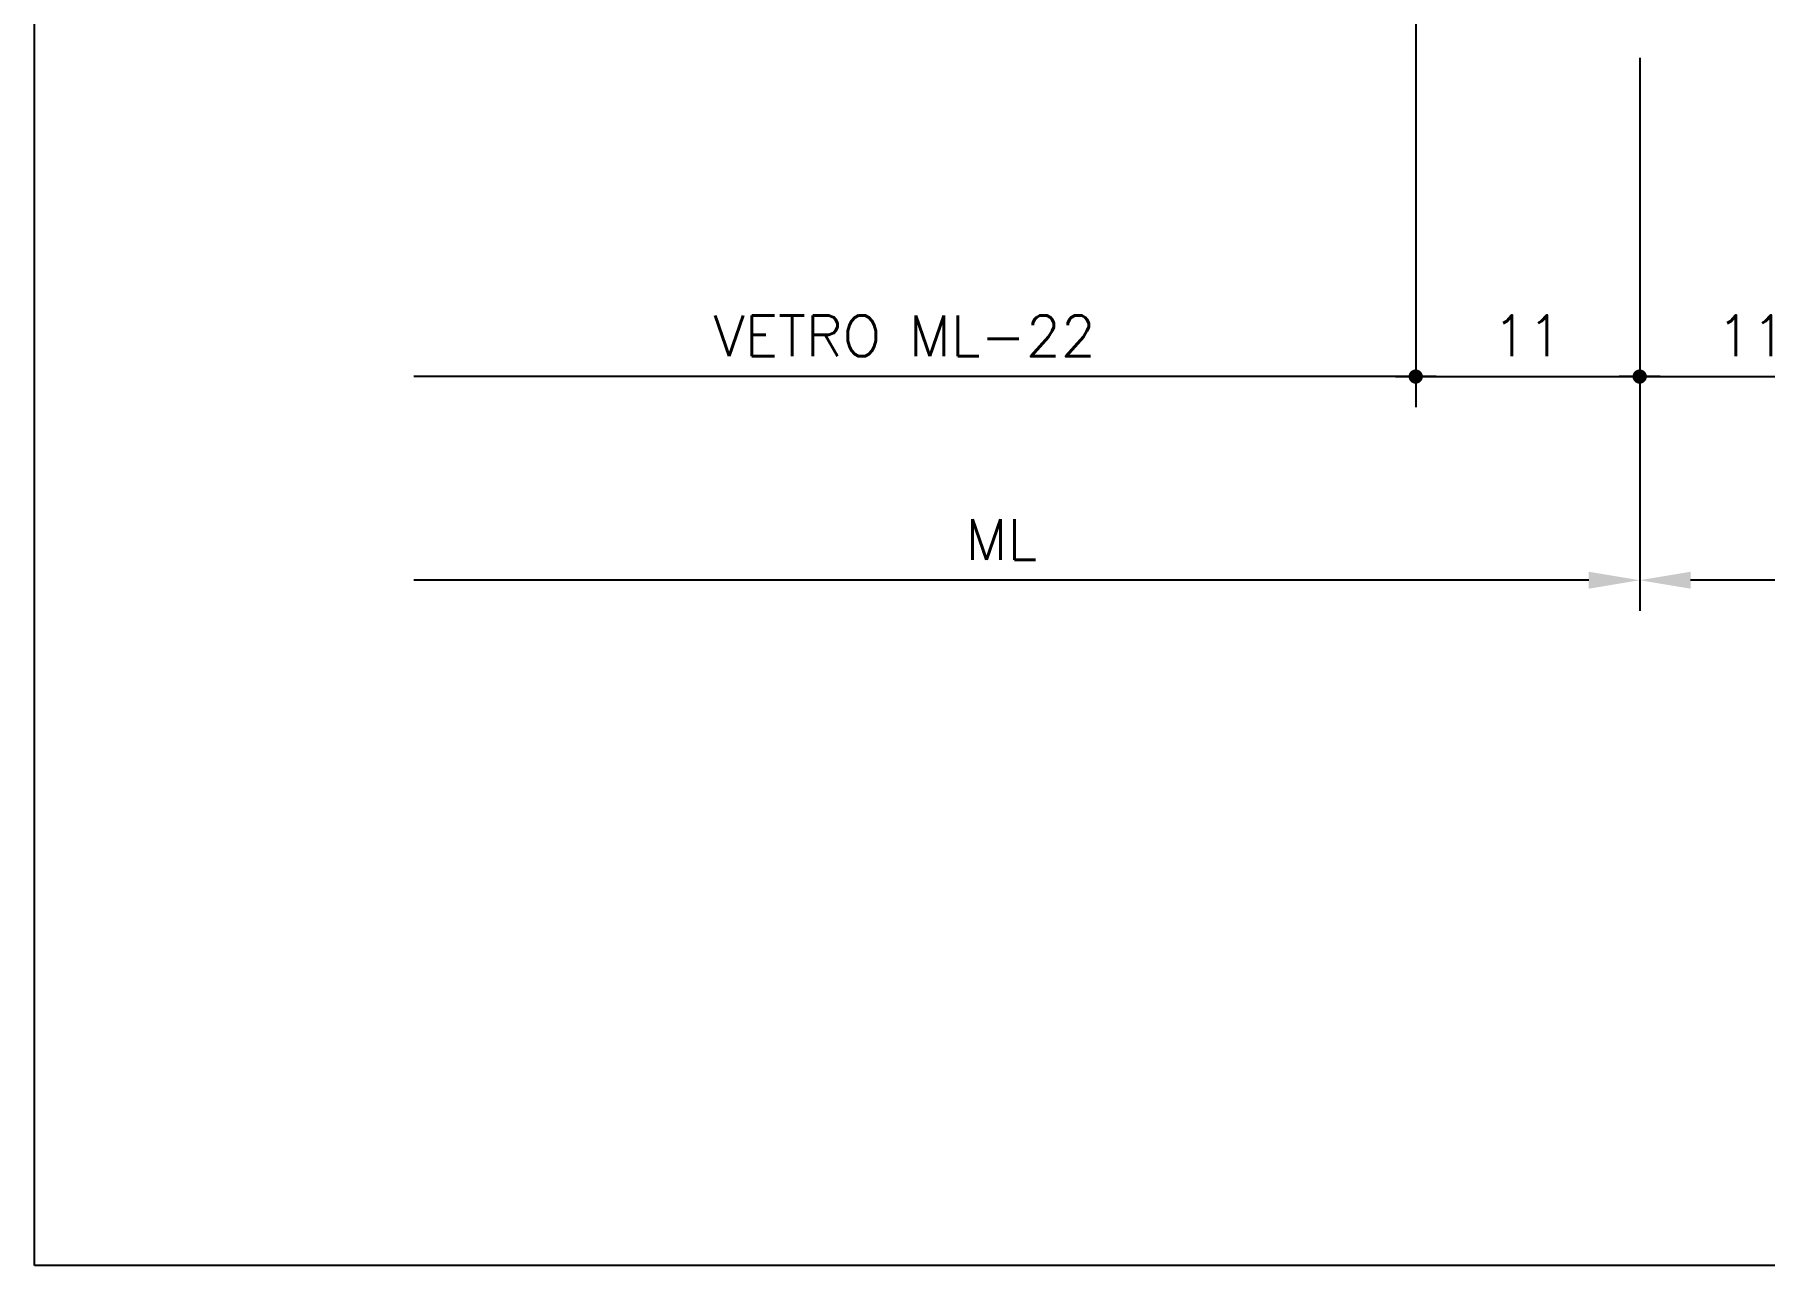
# Model space of a CAD drawing. Extents: x 0 to 1130, y -960 to 577.
# Drawn here: x 0 to 85, y 0 to 60.4 of the extents above; entities that cross this region are included whole.
import ezdxf

# ---------------------------------------------------------------- set-up
doc = ezdxf.new("R2010")
doc.units = 0
doc.header["$LTSCALE"] = 7.5
doc.header["$MEASUREMENT"] = 0
doc.layers.get('0').update_dxf_attribs({"linetype": 'CONTINUOUS'})
doc.layers.get('DEFPOINTS').update_dxf_attribs({"linetype": 'CONTINUOUS'})
doc.layers.add('MARCHIO', color=7, linetype='CONTINUOUS')
doc.layers.add('QUOTE', color=254, linetype='CONTINUOUS')
doc.styles.get("Standard").update_dxf_attribs({"font": 'romans.shx'})
doc.dimstyles.new('FRECCIA_1-1', dxfattribs={"dimtxt": 2, "dimasz": 2.5, "dimexe": 1.5, "dimexo": 1.5, "dimgap": 1, "dimtad": 3, "dimdsep": 46, "dimtxsty": 'Standard', "dimcen": 0, "dimclrt": 2, "dimaunit": 1, "dimadec": 0, "dimazin": 0, "dimtfac": 0.7, "dimtmove": 0, "dimatfit": 3, "dimfxl": 1, "dimtolj": 2, "dimarcsym": 0})
doc.dimstyles.new('SCALA_1-1$0', dxfattribs={"dimtxt": 2, "dimasz": 1, "dimexe": 1.5, "dimexo": 1.5, "dimgap": 1, "dimtad": 3, "dimdsep": 46, "dimtxsty": 'Standard', "dimblk1": 'PUNTO', "dimblk2": 'PUNTO', "dimsah": 1, "dimcen": 0.09, "dimclrt": 2, "dimadec": 0, "dimazin": 0, "dimtfac": 0.7, "dimtmove": 0, "dimatfit": 3, "dimldrblk": 'PUNTO', "dimfxl": 1, "dimtolj": 2, "dimarcsym": 0})

# ---------------------------------------------------------------- blocks, each defined once
blk = doc.blocks.new('PUNTO')
blk.add_line((-1, 0), (1, 0))
at = {"const_width": 0.35}
blk.add_lwpolyline([(-0.1750000000000114, 0, 1), (0.1750000000000114, 0, 1)], format="xyb", close=True, dxfattribs=at)
blk = doc.blocks.new('*D4')
at = {"layer": 'DEFPOINTS', "color": 0, "transparency": 16777216}
for p in [(67.8256435970726, 67.80567797764127), (18.62568240690371, 66.35133022844684), (18.62568240690371, 43.63855479859313)]:
    blk.add_point(p, dxfattribs=at)
at = {"layer": 'QUOTE', "color": 0, "lineweight": -2, "transparency": 16777216}
for p, q in [((67.8256435970726, 66.30567797764127), (67.8256435970726, 42.13855479859313)), ((66.8256435970726, 43.63855479859313), (18.62568240690371, 43.63855479859313))]:
    blk.add_line(p, q, dxfattribs=at)
blk.add_blockref('PUNTO', (67.8256435970726, 43.63855479859313), dxfattribs=at)
at = {"layer": 'QUOTE', "color": 2, "transparency": 16777216, "insert": (42.72566300198815, 45.63855479859313), "char_height": 2, "attachment_point": 5}
blk.add_mtext('\\A2;VETRO ML-22', dxfattribs=at)
blk = doc.blocks.new('_None')
blk = doc.blocks.new('*D5')
at = {"layer": 'DEFPOINTS', "color": 0, "transparency": 16777216}
for p in [(174.8339924581387, 68.35329017060576), (78.82564359707237, 43.63855479859313), (78.82564359707237, 33.63855479859313)]:
    blk.add_point(p, dxfattribs=at)
at = {"layer": 'QUOTE', "color": 0, "lineweight": -2, "transparency": 16777216}
for p, q in [((78.82564359707237, 42.13855479859313), (78.82564359707237, 32.13855479859313)), ((174.8339924581387, 33.63855479859313), (81.32564359707237, 33.63855479859313))]:
    blk.add_line(p, q, dxfattribs=at)
at = {"layer": 'QUOTE', "color": 0, "transparency": 16777216}
blk.add_solid([(81.32564359707237, 34.0552214652598), (81.32564359707237, 33.22188813192647), (78.82564359707237, 33.63855479859313)], dxfattribs=at)
at = {"layer": 'QUOTE', "color": 2, "transparency": 16777216, "insert": (128.0798180276055, 35.63855479859313), "char_height": 2, "attachment_point": 5}
blk.add_mtext('\\A2;ML', dxfattribs=at)
blk = doc.blocks.new('*D6')
at = {"layer": 'DEFPOINTS', "color": 0, "transparency": 16777216}
for p in [(18.62568240690371, 66.35133022844684), (78.82564359707237, 43.63855479859313), (18.6256824069037, 33.63855479859313)]:
    blk.add_point(p, dxfattribs=at)
at = {"layer": 'QUOTE', "color": 0, "lineweight": -2, "transparency": 16777216}
for p, q in [((78.82564359707237, 42.13855479859313), (78.82564359707237, 32.13855479859313)), ((76.32564359707237, 33.63855479859313), (18.6256824069037, 33.63855479859313))]:
    blk.add_line(p, q, dxfattribs=at)
at = {"layer": 'QUOTE', "color": 0, "transparency": 16777216}
blk.add_solid([(76.32564359707237, 34.0552214652598), (76.32564359707237, 33.22188813192647), (78.82564359707237, 33.63855479859313)], dxfattribs=at)
at = {"layer": 'QUOTE', "color": 2, "transparency": 16777216, "insert": (47.47566300198804, 35.63855479859313), "char_height": 2, "attachment_point": 5}
blk.add_mtext('\\A2;ML', dxfattribs=at)
blk = doc.blocks.new('*D16')
at = {"layer": 'DEFPOINTS', "color": 0, "transparency": 16777216}
for p in [(67.82564359707197, 67.80567797764127), (78.82564359707237, 60.78741223451323), (78.82564359707237, 43.63855479859313)]:
    blk.add_point(p, dxfattribs=at)
at = {"layer": 'QUOTE', "color": 0, "lineweight": -2, "transparency": 16777216}
for p, q in [((67.82564359707197, 66.30567797764127), (67.82564359707197, 42.13855479859313)), ((78.82564359707237, 59.28741223451323), (78.82564359707237, 42.13855479859313)), ((68.82564359707197, 43.63855479859313), (77.82564359707237, 43.63855479859313))]:
    blk.add_line(p, q, dxfattribs=at)
at = {"layer": 'QUOTE', "color": 0, "lineweight": -2, "transparency": 16777216, "rotation": 180}
blk.add_blockref('PUNTO', (67.82564359707197, 43.63855479859313), dxfattribs=at)
at = {"layer": 'QUOTE', "color": 0, "lineweight": -2, "transparency": 16777216}
blk.add_blockref('PUNTO', (78.82564359707237, 43.63855479859313), dxfattribs=at)
at = {"layer": 'QUOTE', "color": 2, "transparency": 16777216, "insert": (73.32564359707217, 45.63855479859313), "char_height": 2, "attachment_point": 5}
blk.add_mtext('\\A2;11', dxfattribs=at)
blk = doc.blocks.new('*D17')
at = {"layer": 'DEFPOINTS', "color": 0, "transparency": 16777216}
for p in [(89.8236207920121, 69.51183506364873), (78.82564359707237, 60.78741223451323), (89.8236207920121, 43.63855479859313)]:
    blk.add_point(p, dxfattribs=at)
at = {"layer": 'QUOTE', "color": 0, "lineweight": -2, "transparency": 16777216}
for p, q in [((89.8236207920121, 68.01183506364873), (89.8236207920121, 42.13855479859313)), ((78.82564359707237, 59.28741223451323), (78.82564359707237, 42.13855479859313)), ((79.82564359707237, 43.63855479859313), (88.8236207920121, 43.63855479859313))]:
    blk.add_line(p, q, dxfattribs=at)
at = {"layer": 'QUOTE', "color": 0, "lineweight": -2, "transparency": 16777216, "rotation": 180}
blk.add_blockref('PUNTO', (78.82564359707237, 43.63855479859313), dxfattribs=at)
at = {"layer": 'QUOTE', "color": 0, "lineweight": -2, "transparency": 16777216}
blk.add_blockref('PUNTO', (89.8236207920121, 43.63855479859313), dxfattribs=at)
at = {"layer": 'QUOTE', "color": 2, "transparency": 16777216, "insert": (84.32463219454223, 45.63855479859313), "char_height": 2, "attachment_point": 5}
blk.add_mtext('\\A2;11', dxfattribs=at)

msp = doc.modelspace()

# ---------------------------------------------------------------- linework, layer by layer
at = {"layer": 'MARCHIO'}
msp.add_lwpolyline([(0, 0), (0, 297), (210, 297), (210, 0)], close=True, dxfattribs=at)

# ---------------------------------------------------------------- dimensions: what is measured, and where the dimension line sits
at = {"layer": 'QUOTE'}
for base, p1, p2, picture, middle in [((89.8236207920121, 43.63855479859313), (78.82564359707237, 60.78741223451323), (89.8236207920121, 69.51183506364873), '*D17', (84.32463219454223, 45.63855479859313)), ((78.82564359707237, 43.63855479859313), (67.82564359707197, 67.80567797764127), (78.82564359707237, 60.78741223451323), '*D16', (73.32564359707217, 45.63855479859313))]:
    dim = msp.add_linear_dim(base=base, p1=p1, p2=p2, dimstyle='SCALA_1-1$0', dxfattribs=at)
    dim.commit()
    dim.dimension.update_dxf_attribs({"geometry": picture, "text_midpoint": middle})
for base, p1, p2, text, dimstyle, override, picture, middle in [((78.82564359707237, 33.63855479859313), (174.8339924581387, 68.35329017060576), (78.82564359707237, 43.63855479859313), 'ML', 'FRECCIA_1-1', {"dimblk1": 'None', "dimsah": 1, "dimse1": 1}, '*D5', (128.0798180276055, 35.63855479859313)), ((18.62568240690371, 43.63855479859313), (67.8256435970726, 67.80567797764127), (18.62568240690371, 66.35133022844684), 'VETRO ML-22', 'SCALA_1-1$0', {"dimblk2": 'None', "dimse2": 1}, '*D4', (42.72566300198815, 45.63855479859313)), ((18.6256824069037, 33.63855479859313), (78.82564359707237, 43.63855479859313), (18.62568240690371, 66.35133022844684), 'ML', 'FRECCIA_1-1', {"dimblk2": 'None', "dimsah": 1, "dimse2": 1}, '*D6', (47.47566300198804, 35.63855479859313))]:
    dim = msp.add_linear_dim(base=base, p1=p1, p2=p2, text=text, dimstyle=dimstyle, override=override, dxfattribs=at)
    dim.commit()
    dim.dimension.update_dxf_attribs({"geometry": picture, "text_midpoint": middle})

doc.saveas('drawing.dxf')
